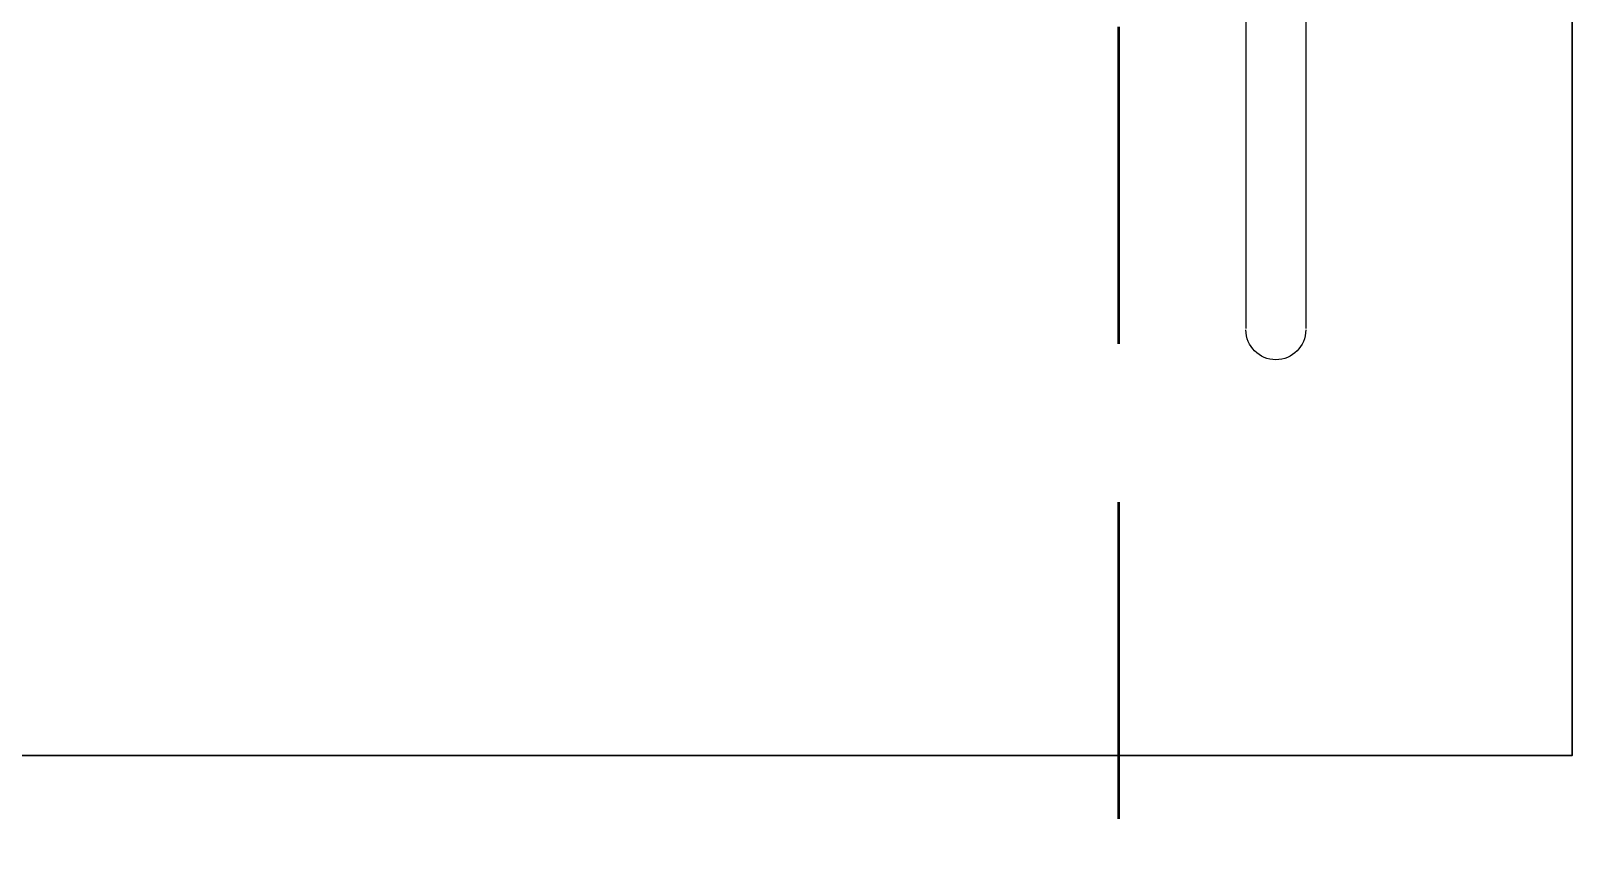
# Model space of a CAD drawing. Header units: inches. Extents: x 50354 to 53215, y -7830 to -6529.
# Drawn here: x 52519.98 to 52532.14, y -7480.42 to -7473.97 of the extents above; entities that cross this region are included whole.
import ezdxf

# ---------------------------------------------------------------- set-up
doc = ezdxf.new("R2010")
doc.units = ezdxf.units.IN
doc.header["$MEASUREMENT"] = 0
doc.linetypes.add('DASHED', pattern=[0.75, 0.5, -0.25])
doc.layers.add('BEAM', color=6, linetype='DASHED')
doc.layers.add('XR_ID 1F_FUR$0$A-SANI-FIX', color=134, linetype='Continuous')
doc.layers.add('FUNITURE', color=7, linetype='Continuous', lineweight=15, true_color=0x7d7673)
doc.layers.add('wall', color=7, linetype='Continuous', lineweight=30)

# ---------------------------------------------------------------- blocks, each defined once
blk = doc.blocks.new('XR_ID 1F_FUR$0$XR_1F FURN$0$A$C698E198A')
at = {"linetype": 'Continuous'}
for p, q in [((-13, -53.38), (-104.77, -53.38)), ((-13, -65.38), (-104.77, -65.38))]:
    blk.add_line(p, q, dxfattribs=at)
blk.add_arc((-105, -59.38), 6, 90, 270, dxfattribs=at)

msp = doc.modelspace()

# ---------------------------------------------------------------- linework, layer by layer
at = {"layer": 'BEAM', "color": 240, "lineweight": 53, "ltscale": 5, "true_color": 0xed1f24}
msp.add_lwpolyline([(52528.55591, -7440.18522), (52528.55591, -7483.68522), (52453.55591, -7483.68522), (52453.55591, -7440.18522)], close=True, dxfattribs=at)
at = {"layer": 'FUNITURE', "ltscale": 5}
msp.add_lwpolyline([(52532.13591, -7441.10522), (52532.13591, -7479.68522), (52503.55591, -7479.68522), (52503.55591, -7487.18522), (52454.55591, -7487.18522), (52454.55591, -7441.10522)], close=True, dxfattribs=at)
at = {"layer": 'wall', "color": 3}
msp.add_lwpolyline([(52454.55591, -7441.10522), (52532.13591, -7441.10522), (52532.13591, -7479.68522), (52503.55591, -7479.68522), (52503.55591, -7487.18522), (52454.55591, -7487.18522), (52454.55591, -7469.54522)], dxfattribs=at)

# ---------------------------------------------------------------- block references
at = {"layer": 'XR_ID 1F_FUR$0$A-SANI-FIX', "lineweight": 30, "xscale": -0.0393700787, "yscale": 0.0393700787, "zscale": 0.0393700787, "rotation": 270}
msp.add_blockref('XR_ID 1F_FUR$0$XR_1F FURN$0$A$C698E198A', (52532.13591, -7472.19183), dxfattribs=at)

doc.saveas('drawing.dxf')
